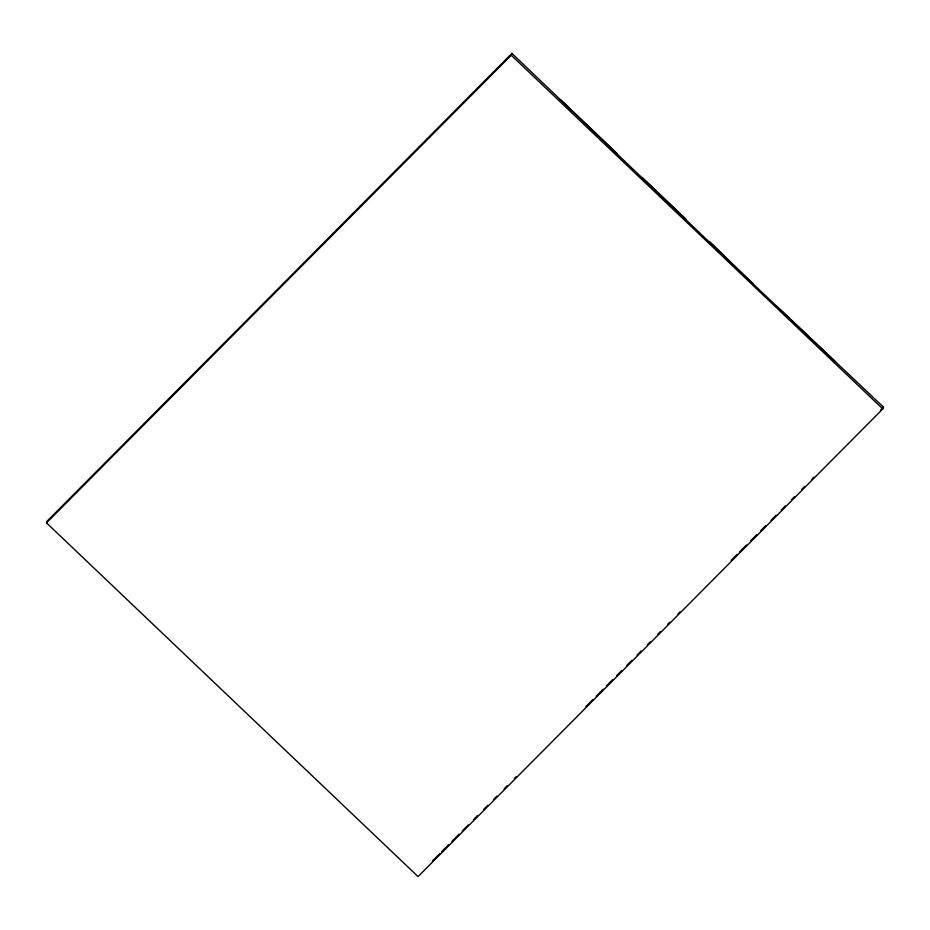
<?xml version="1.0" encoding="UTF-8"?>
<svg xmlns="http://www.w3.org/2000/svg" width="930" height="930" viewBox="0 0 930 930"><rect width="100%" height="100%" fill="white"/><g stroke="black" fill="none" stroke-linecap="round" stroke-linejoin="round"><path stroke-width="1.4" d="M46.5 522.869L47.186 521.067L511.93 53.405L752.823 283.673L883.5 407.131L882.814 408.933L418.07 876.595L46.5 522.869L511.256 55.219L511.93 53.405M560.209 99.359L617.113 153.531M642.13 177.351L686.015 219.131M709.416 241.405L752.823 283.673M776.317 305.865L835.047 361.351M432.508 860.936L439.669 853.728M441.715 851.671L448.876 844.463M451.934 841.383L459.095 834.175M462.164 831.095L468.302 824.91M473.417 819.772L477.509 815.657M483.647 809.484L487.727 805.368M493.865 799.184L496.934 796.103M504.095 788.896L507.164 785.815M514.325 778.608L516.371 776.55M585.912 706.579L593.061 699.372M596.13 696.291L603.291 689.084M606.36 685.991L612.498 679.818M616.59 675.703L621.705 670.565M626.808 665.415L631.923 660.265M637.038 655.127L641.13 651.012M647.268 644.839L650.337 641.746M657.498 634.539L660.556 631.458M667.717 624.251L669.763 622.193M677.947 613.963L679.993 611.905M731.12 560.453L737.258 554.28M739.304 552.222L746.465 545.015M750.557 540.9L756.695 534.727M760.787 530.612L765.89 525.462M771.005 520.323L776.12 515.174M781.235 510.035L785.327 505.908M791.465 499.736L794.534 496.655M801.683 489.447L804.752 486.367M811.913 479.159L813.959 477.102M880.431 410.211L883.5 407.131M511.256 55.219L882.814 408.933"/></g></svg>
